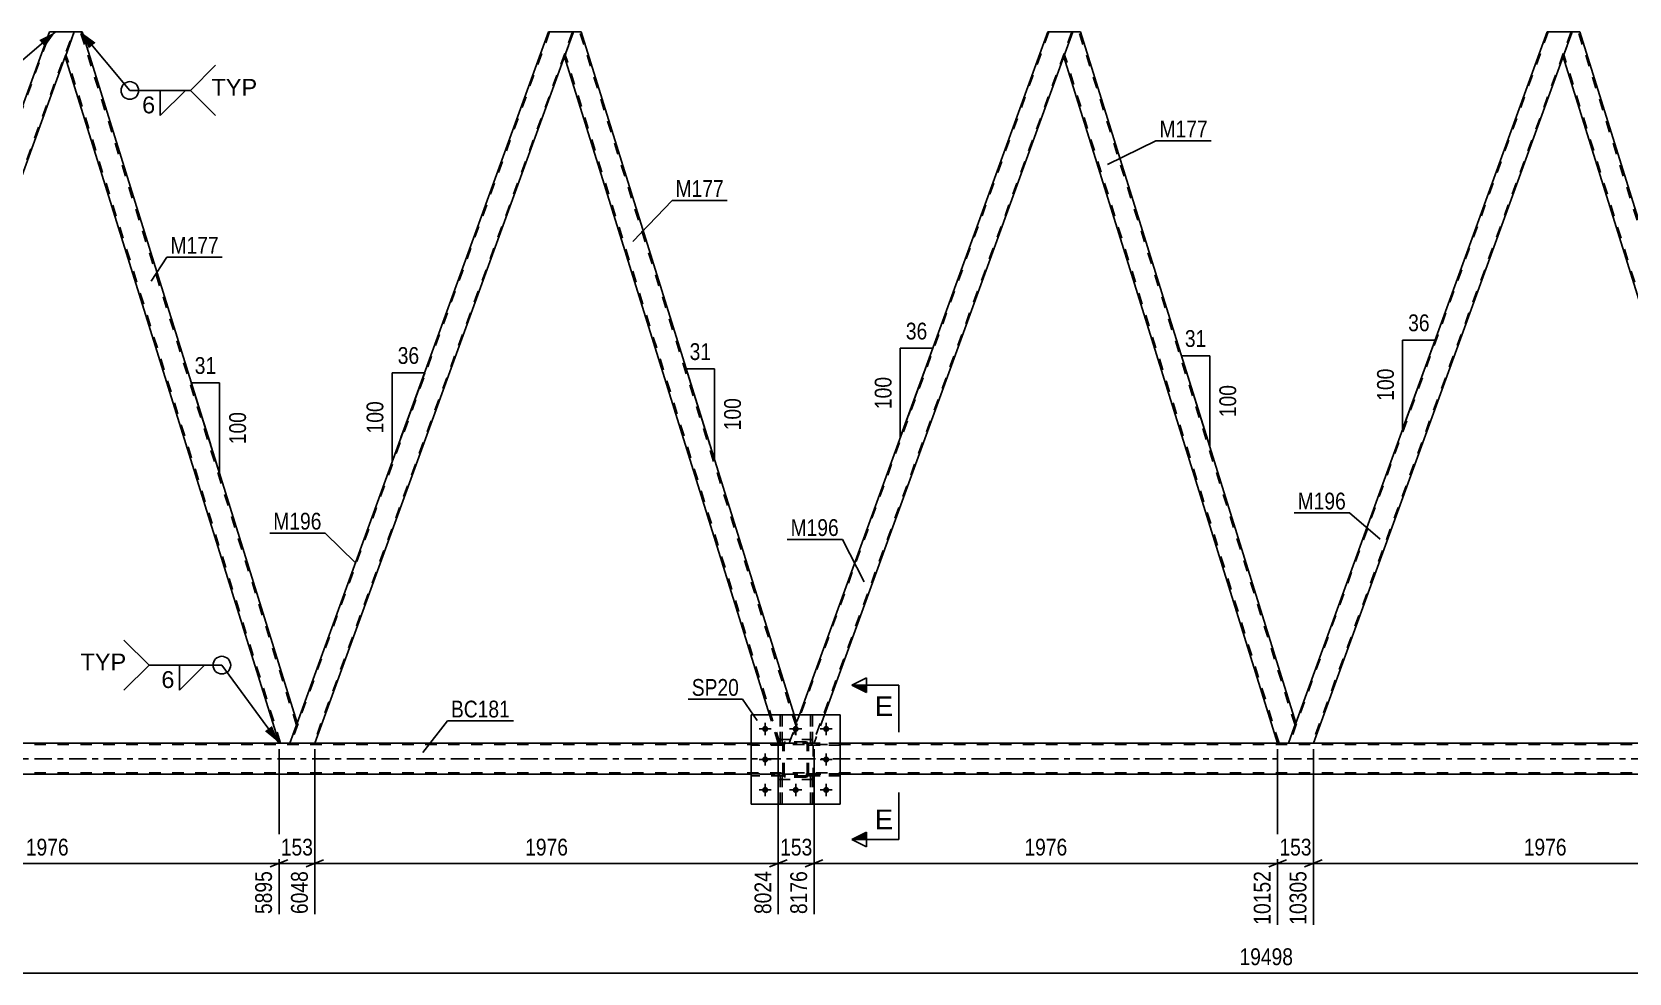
# Model space of a CAD drawing. Header units: millimetres. Extents: x 0 to 841, y 0 to 594.
# Drawn here: x 208.1 to 480.4, y 295 to 455.4 of the extents above; entities that cross this region are included whole.
import ezdxf

# ---------------------------------------------------------------- set-up
doc = ezdxf.new("R2010")
doc.units = ezdxf.units.MM
doc.linetypes.add('DXK_LINE_DOT2', pattern=[3.9198, 1.9599, -1.9599])
doc.linetypes.add('DXK_LINE_DOT3', pattern=[5.9187, 2.979, -0.9799, 0.9799, -0.9799])
doc.styles.add('Arial', font='ARIAL.TTF', dxfattribs={"height": 0.2})
doc.styles.add('Arial Narrow', font='ARIALN.TTF', dxfattribs={"height": 0.2})

# ---------------------------------------------------------------- blocks, each defined once
blk = doc.blocks.new('Part-815137708-4529 - 4136')
at = {"color": 7, "linetype": 'DXK_LINE_DOT2'}
for p, q in [((336.1, 333.9), (336.14, 334.08)), ((336.14, 334.08), (336.1, 333.9)), ((336.1, 328.86), (336.1, 333.9)), ((336.34, 333.9), (336.36, 333.99)), ((336.34, 328.86), (336.34, 333.9)), ((336.36, 333.99), (336.41, 334.06)), ((336.4, 334.34), (336.58, 334.38)), ((336.58, 334.38), (336.4, 334.34)), ((336.41, 334.06), (336.49, 334.12)), ((336.49, 334.12), (336.58, 334.14)), ((340.02, 334.38), (336.58, 334.38)), ((336.58, 334.14), (340.02, 334.14)), ((340.02, 334.38), (340.2, 334.34)), ((340.2, 334.34), (340.02, 334.38)), ((340.02, 334.14), (340.11, 334.12)), ((340.11, 334.12), (340.19, 334.06)), ((340.19, 334.06), (340.24, 333.99)), ((340.24, 333.99), (340.26, 333.9)), ((340.26, 328.86), (340.26, 333.9)), ((340.46, 334.08), (340.5, 333.9)), ((340.5, 333.9), (340.46, 334.08)), ((340.5, 328.86), (340.5, 333.9)), ((336.14, 328.67), (336.1, 328.86)), ((336.1, 328.86), (336.14, 328.67)), ((336.36, 328.76), (336.34, 328.86)), ((336.41, 328.69), (336.36, 328.76)), ((336.58, 328.38), (336.4, 328.41)), ((336.4, 328.41), (336.58, 328.38)), ((336.49, 328.63), (336.41, 328.69)), ((336.58, 328.62), (336.49, 328.63)), ((340.02, 328.62), (336.58, 328.62)), ((340.02, 328.38), (336.58, 328.38)), ((340.11, 328.63), (340.02, 328.62)), ((340.2, 328.41), (340.02, 328.38)), ((340.02, 328.38), (340.2, 328.41)), ((340.19, 328.69), (340.11, 328.63)), ((340.24, 328.76), (340.19, 328.69)), ((340.26, 328.86), (340.24, 328.76)), ((340.5, 328.86), (340.46, 328.67)), ((340.46, 328.67), (340.5, 328.86))]:
    blk.add_line(p, q, dxfattribs=at)
at = {"color": 7, "linetype": 'DXK_LINE_DOT3'}
blk.add_line((338.3, 331.38), (338.3, 331.38), dxfattribs=at)
at = {"color": 7, "linetype": 'DXK_LINE_DOT2'}
for centre, start, end in [((336.58, 333.9), 112.5, 157.5), ((336.58, 333.9), 112.5, 157.5), ((340.02, 333.9), 22.5, 67.5), ((340.02, 333.9), 22.5, 67.5), ((336.58, 328.86), 202.5, 247.5), ((336.58, 328.86), 202.5, 247.5), ((340.02, 328.86), 292.5, 337.5), ((340.02, 328.86), 292.5, 337.5)]:
    blk.add_arc(centre, 0.48, start, end, dxfattribs=at)
blk = doc.blocks.new('Part-815137708-4487 - 4136')
at = {"color": 2, "linetype": 'Continuous'}
for p, q in [((300.43, 455.37), (298.9, 451.18)), ((301.74, 455.37), (300.43, 455.37)), ((338.03, 338.98), (301.74, 455.37)), ((333.84, 338.98), (298.88, 451.12)), ((298.9, 451.18), (298.9, 451.17))]:
    blk.add_line(p, q, dxfattribs=at)
at = {"color": 7, "linetype": 'DXK_LINE_DOT2'}
for p, q in [((338.31, 337.25), (301.49, 455.37)), ((298.9, 451.18), (298.88, 451.12)), ((335.59, 334.15), (299.02, 451.49)), ((335.34, 334.15), (333.84, 338.98)), ((338.45, 337.62), (338.03, 338.98)), ((337.18, 334.15), (338.45, 337.62)), ((335.34, 334.15), (337.18, 334.15))]:
    blk.add_line(p, q, dxfattribs=at)
blk = doc.blocks.new('Part-815137708-4549 - 4136')
at = {"color": 7, "linetype": 'DXK_LINE_DOT2'}
for p, q in [((381.47, 455.37), (337.35, 334.15)), ((385.39, 455.37), (341.27, 334.15)), ((385.56, 455.37), (384.03, 451.17)), ((337.18, 334.15), (338.94, 338.98)), ((343.2, 338.98), (341.44, 334.15)), ((341.44, 334.15), (337.18, 334.15))]:
    blk.add_line(p, q, dxfattribs=at)
at = {"color": 2, "linetype": 'Continuous'}
for p, q in [((381.3, 455.37), (338.94, 338.98)), ((385.56, 455.37), (381.3, 455.37)), ((384.03, 451.17), (343.2, 338.98))]:
    blk.add_line(p, q, dxfattribs=at)
blk = doc.blocks.new('Part-815137708-4557 - 4136')
at = {"color": 7, "linetype": 'DXK_LINE_DOT2'}
for p, q in [((336.1, 333.9), (336.14, 334.08)), ((336.14, 334.08), (336.1, 333.9)), ((336.1, 328.86), (336.1, 333.9)), ((336.34, 333.9), (336.36, 333.99)), ((336.34, 328.86), (336.34, 333.9)), ((336.36, 333.99), (336.41, 334.06)), ((336.4, 334.34), (336.58, 334.38)), ((336.58, 334.38), (336.4, 334.34)), ((336.41, 334.06), (336.49, 334.12)), ((336.49, 334.12), (336.58, 334.14)), ((340.02, 334.38), (336.58, 334.38)), ((336.58, 334.14), (340.02, 334.14)), ((340.02, 334.38), (340.2, 334.34)), ((340.2, 334.34), (340.02, 334.38)), ((340.02, 334.14), (340.11, 334.12)), ((340.11, 334.12), (340.19, 334.06)), ((340.19, 334.06), (340.24, 333.99)), ((340.24, 333.99), (340.26, 333.9)), ((340.26, 328.86), (340.26, 333.9)), ((340.46, 334.08), (340.5, 333.9)), ((340.5, 333.9), (340.46, 334.08)), ((340.5, 328.86), (340.5, 333.9)), ((336.14, 328.67), (336.1, 328.86)), ((336.1, 328.86), (336.14, 328.67)), ((336.36, 328.76), (336.34, 328.86)), ((336.41, 328.69), (336.36, 328.76)), ((336.58, 328.38), (336.4, 328.41)), ((336.4, 328.41), (336.58, 328.38)), ((336.49, 328.63), (336.41, 328.69)), ((336.58, 328.62), (336.49, 328.63)), ((340.02, 328.62), (336.58, 328.62)), ((340.02, 328.38), (336.58, 328.38)), ((340.11, 328.63), (340.02, 328.62)), ((340.2, 328.41), (340.02, 328.38)), ((340.02, 328.38), (340.2, 328.41)), ((340.19, 328.69), (340.11, 328.63)), ((340.24, 328.76), (340.19, 328.69)), ((340.26, 328.86), (340.24, 328.76)), ((340.5, 328.86), (340.46, 328.67)), ((340.46, 328.67), (340.5, 328.86))]:
    blk.add_line(p, q, dxfattribs=at)
at = {"color": 7, "linetype": 'DXK_LINE_DOT3'}
blk.add_line((338.3, 331.38), (338.3, 331.38), dxfattribs=at)
at = {"color": 7, "linetype": 'DXK_LINE_DOT2'}
for centre, start, end in [((336.58, 333.9), 112.5, 157.5), ((336.58, 333.9), 112.5, 157.5), ((340.02, 333.9), 22.5, 67.5), ((340.02, 333.9), 22.5, 67.5), ((336.58, 328.86), 202.5, 247.5), ((336.58, 328.86), 202.5, 247.5), ((340.02, 328.86), 292.5, 337.5), ((340.02, 328.86), 292.5, 337.5)]:
    blk.add_arc(centre, 0.48, start, end, dxfattribs=at)
blk = doc.blocks.new('Part-815137708-4358 - 4136')
at = {"color": 7, "linetype": 'DXK_LINE_DOT2'}
for p, q in [((340.5, 328.62), (340.5, 328.94)), ((340.5, 328.94), (345.9, 328.94)), ((345.9, 328.62), (340.5, 328.62)), ((341.1, 328.62), (341.1, 328.94)), ((345.9, 328.94), (345.9, 328.62))]:
    blk.add_line(p, q, dxfattribs=at)
blk = doc.blocks.new('Part-815137708-4398 - 4136')
at = {"color": 2, "linetype": 'Continuous'}
blk.add_line((341.17, 338.98), (340.85, 338.98), dxfattribs=at)
at = {"color": 7, "linetype": 'DXK_LINE_DOT2'}
for p, q in [((340.85, 338.98), (340.85, 334.13)), ((341.17, 334.13), (341.17, 338.98)), ((340.85, 334.73), (341.17, 334.73)), ((340.85, 334.13), (341.17, 334.13))]:
    blk.add_line(p, q, dxfattribs=at)
blk = doc.blocks.new('Part-815137708-4322 - 4136')
at = {"color": 7, "linetype": 'DXK_LINE_DOT2'}
for p, q in [((340.5, 333.82), (340.5, 334.14)), ((340.5, 334.14), (345.9, 334.14)), ((345.9, 333.82), (340.5, 333.82)), ((341.1, 333.82), (341.1, 334.14)), ((345.9, 334.14), (345.9, 333.82))]:
    blk.add_line(p, q, dxfattribs=at)
blk = doc.blocks.new('Part-815137708-4325 - 4136')
at = {"color": 7, "linetype": 'DXK_LINE_DOT2'}
for p, q in [((341.17, 328.61), (340.85, 328.61)), ((340.85, 328.61), (340.85, 323.78)), ((340.85, 328.01), (341.17, 328.01)), ((341.17, 323.78), (341.17, 328.61)), ((340.85, 323.78), (341.17, 323.78))]:
    blk.add_line(p, q, dxfattribs=at)
blk = doc.blocks.new('Bolt-815137708-4454 - 4136')
at = {"color": 1, "linetype": 'Continuous'}
for p, q in [((332.06, 336.58), (332.75, 336.58)), ((333.1, 337.62), (333.1, 336.92)), ((333.1, 335.54), (333.1, 336.23)), ((334.14, 336.58), (333.45, 336.58)), ((337.26, 336.58), (337.95, 336.58)), ((338.3, 337.62), (338.3, 336.92)), ((338.3, 335.54), (338.3, 336.23)), ((339.34, 336.58), (338.65, 336.58)), ((342.46, 336.58), (343.15, 336.58)), ((343.5, 337.62), (343.5, 336.92)), ((343.5, 335.54), (343.5, 336.23)), ((344.54, 336.58), (343.85, 336.58)), ((333.1, 332.42), (333.1, 331.72)), ((343.5, 332.42), (343.5, 331.72)), ((332.06, 331.38), (332.75, 331.38)), ((333.1, 330.34), (333.1, 331.03)), ((334.14, 331.38), (333.45, 331.38)), ((342.46, 331.38), (343.15, 331.38)), ((343.5, 330.34), (343.5, 331.03)), ((344.54, 331.38), (343.85, 331.38)), ((333.1, 327.22), (333.1, 326.52)), ((338.3, 327.22), (338.3, 326.52)), ((343.5, 327.22), (343.5, 326.52)), ((332.06, 326.18), (332.75, 326.18)), ((333.1, 325.14), (333.1, 325.83)), ((334.14, 326.18), (333.45, 326.18)), ((337.26, 326.18), (337.95, 326.18)), ((338.3, 325.14), (338.3, 325.83)), ((339.34, 326.18), (338.65, 326.18)), ((342.46, 326.18), (343.15, 326.18)), ((343.5, 325.14), (343.5, 325.83)), ((344.54, 326.18), (343.85, 326.18))]:
    blk.add_line(p, q, dxfattribs=at)
blk = doc.blocks.new('Part-815137708-4336 - 4136')
at = {"color": 7, "linetype": 'DXK_LINE_DOT2'}
for p, q in [((335.66, 334.13), (335.65, 338.98)), ((335.65, 338.98), (335.97, 338.98)), ((335.97, 338.98), (335.98, 334.13)), ((335.66, 334.73), (335.98, 334.73)), ((335.98, 334.13), (335.66, 334.13))]:
    blk.add_line(p, q, dxfattribs=at)
blk = doc.blocks.new('Part-815137708-4342 - 4136')
at = {"color": 7, "linetype": 'DXK_LINE_DOT2'}
for p, q in [((345.9, 334.14), (340.5, 334.14)), ((340.5, 334.14), (340.5, 333.82)), ((340.5, 333.82), (345.9, 333.82)), ((341.1, 333.82), (341.1, 334.14)), ((345.9, 333.82), (345.9, 334.14))]:
    blk.add_line(p, q, dxfattribs=at)
blk = doc.blocks.new('Part-815137708-4345 - 4136')
at = {"color": 7, "linetype": 'DXK_LINE_DOT2'}
for p, q in [((345.9, 328.94), (340.5, 328.94)), ((340.5, 328.94), (340.5, 328.62)), ((340.5, 328.62), (345.9, 328.62)), ((341.1, 328.62), (341.1, 328.94)), ((345.9, 328.62), (345.9, 328.94))]:
    blk.add_line(p, q, dxfattribs=at)
blk = doc.blocks.new('Part-815137708-4350 - 4136')
at = {"color": 7, "linetype": 'DXK_LINE_DOT2'}
for p, q in [((340.85, 334.13), (340.85, 338.98)), ((340.85, 338.98), (341.17, 338.98)), ((341.17, 338.98), (341.17, 334.13)), ((340.85, 334.73), (341.17, 334.73)), ((341.17, 334.13), (340.85, 334.13))]:
    blk.add_line(p, q, dxfattribs=at)
blk = doc.blocks.new('Part-815137708-4361 - 4136')
at = {"color": 7, "linetype": 'DXK_LINE_DOT2'}
for p, q in [((336.1, 334.14), (330.7, 334.14)), ((330.7, 333.82), (330.7, 334.14)), ((336.1, 333.82), (330.7, 333.82)), ((335.5, 333.82), (335.5, 334.14)), ((336.1, 334.14), (336.1, 333.82))]:
    blk.add_line(p, q, dxfattribs=at)
blk = doc.blocks.new('Part-815137708-4369 - 4136')
at = {"color": 7, "linetype": 'DXK_LINE_DOT2'}
for p, q in [((341.3, 334.78), (335.3, 334.78)), ((335.3, 327.98), (335.3, 334.78)), ((341.3, 327.98), (341.3, 334.78)), ((341.3, 327.98), (335.3, 327.98))]:
    blk.add_line(p, q, dxfattribs=at)
blk = doc.blocks.new('Part-815137708-4392 - 4136')
at = {"color": 7, "linetype": 'DXK_LINE_DOT2'}
for p, q in [((336.1, 328.94), (330.7, 328.94)), ((330.7, 328.62), (330.7, 328.94)), ((336.1, 328.62), (330.7, 328.62)), ((335.5, 328.62), (335.5, 328.94)), ((336.1, 328.94), (336.1, 328.62))]:
    blk.add_line(p, q, dxfattribs=at)
blk = doc.blocks.new('Part-815137708-4395 - 4136')
at = {"color": 2, "linetype": 'Continuous'}
blk.add_line((335.97, 338.98), (335.65, 338.98), dxfattribs=at)
at = {"color": 7, "linetype": 'DXK_LINE_DOT2'}
for p, q in [((335.65, 338.98), (335.66, 334.13)), ((335.98, 334.13), (335.97, 338.98)), ((335.66, 334.73), (335.98, 334.73)), ((335.66, 334.13), (335.98, 334.13))]:
    blk.add_line(p, q, dxfattribs=at)
blk = doc.blocks.new('Part-815137708-4411 - 4136')
at = {"color": 7, "linetype": 'DXK_LINE_DOT2'}
for p, q in [((167.09, 334.15), (211.21, 455.37)), ((171, 334.15), (215.12, 455.37)), ((215.29, 455.37), (213.76, 451.17)), ((166.92, 334.15), (168.67, 338.98)), ((171.17, 334.15), (172.93, 338.98)), ((171.17, 334.15), (166.92, 334.15))]:
    blk.add_line(p, q, dxfattribs=at)
at = {"color": 2, "linetype": 'Continuous'}
for p, q in [((168.67, 338.98), (211.04, 455.37)), ((211.04, 455.37), (215.29, 455.37)), ((172.93, 338.98), (213.76, 451.17))]:
    blk.add_line(p, q, dxfattribs=at)
blk = doc.blocks.new('Part-815137708-4440 - 4136')
at = {"color": 7, "linetype": 'DXK_LINE_DOT2'}
for p, q in [((335.97, 328.61), (335.65, 328.61)), ((335.65, 328.61), (335.65, 323.78)), ((335.65, 328.01), (335.97, 328.01)), ((335.97, 323.78), (335.97, 328.61)), ((335.65, 323.78), (335.97, 323.78))]:
    blk.add_line(p, q, dxfattribs=at)
blk = doc.blocks.new('Part-815137708-4448 - 4136')
at = {"color": 7, "linetype": 'DXK_LINE_DOT2'}
for p, q in [((466.61, 455.37), (422.49, 334.15)), ((470.53, 455.37), (426.4, 334.15)), ((469.17, 451.17), (470.7, 455.37)), ((470.7, 455.37), (469.17, 451.18)), ((469.17, 451.18), (469.17, 451.17)), ((423.56, 337.57), (422.32, 334.15)), ((426.58, 334.15), (422.32, 334.15))]:
    blk.add_line(p, q, dxfattribs=at)
at = {"color": 2, "linetype": 'Continuous'}
for p, q in [((466.44, 455.37), (423.56, 337.57)), ((470.7, 455.37), (466.44, 455.37)), ((469.17, 451.17), (426.58, 334.15))]:
    blk.add_line(p, q, dxfattribs=at)
blk = doc.blocks.new('Part-815137708-4453 - 4136')
at = {"color": 2, "linetype": 'Continuous'}
for p, q in [((470.7, 455.37), (469.17, 451.18)), ((472.01, 455.37), (470.7, 455.37)), ((508.72, 337.62), (472.01, 455.37)), ((505.61, 334.15), (469.15, 451.12)), ((469.17, 451.18), (469.17, 451.17)), ((508.44, 336.88), (507.45, 334.15)), ((508.7, 337.56), (508.44, 336.88)), ((508.7, 337.57), (508.7, 337.56))]:
    blk.add_line(p, q, dxfattribs=at)
at = {"color": 7, "linetype": 'DXK_LINE_DOT2'}
for p, q in [((508.58, 337.25), (471.76, 455.37)), ((469.17, 451.18), (469.15, 451.12)), ((505.86, 334.15), (469.28, 451.49)), ((508.44, 336.88), (508.64, 337.4)), ((508.72, 337.62), (508.7, 337.57)), ((507.45, 334.15), (505.61, 334.15))]:
    blk.add_line(p, q, dxfattribs=at)
blk = doc.blocks.new('Bolt-815137708-4465 - 4136')
at = {"linetype": 'Continuous'}
for points in [[(333.62, 336.58, -1), (332.58, 336.58, -1)], [(338.82, 336.58, -1), (337.78, 336.58, -1)], [(344.02, 336.58, -1), (342.98, 336.58, -1)], [(333.62, 331.38, -1), (332.58, 331.38, -1)], [(344.02, 331.38, -1), (342.98, 331.38, -1)], [(333.62, 326.18, -1), (332.58, 326.18, -1)], [(338.82, 326.18, -1), (337.78, 326.18, -1)], [(344.02, 326.18, -1), (342.98, 326.18, -1)]]:
    blk.add_hatch(color=1, dxfattribs=at).paths.add_polyline_path(points)
at = {"color": 1, "linetype": 'Continuous'}
for p, q in [((334.14, 336.58), (332.06, 336.58)), ((333.1, 337.62), (333.1, 335.54)), ((339.34, 336.58), (337.26, 336.58)), ((338.3, 337.62), (338.3, 335.54)), ((344.54, 336.58), (342.46, 336.58)), ((343.5, 337.62), (343.5, 335.54)), ((333.1, 332.42), (333.1, 330.34)), ((343.5, 332.42), (343.5, 330.34)), ((334.14, 331.38), (332.06, 331.38)), ((344.54, 331.38), (342.46, 331.38)), ((333.1, 327.22), (333.1, 325.14)), ((338.3, 327.22), (338.3, 325.14)), ((343.5, 327.22), (343.5, 325.14)), ((334.14, 326.18), (332.06, 326.18)), ((339.34, 326.18), (337.26, 326.18)), ((344.54, 326.18), (342.46, 326.18))]:
    blk.add_line(p, q, dxfattribs=at)
blk = doc.blocks.new('Part-815137708-4492 - 4136')
at = {"color": 7, "linetype": 'DXK_LINE_DOT2'}
for p, q in [((296.34, 455.37), (252.22, 334.15)), ((300.26, 455.37), (256.14, 334.15)), ((298.9, 451.17), (300.43, 455.37)), ((300.43, 455.37), (298.9, 451.18)), ((298.9, 451.18), (298.9, 451.17)), ((253.3, 337.57), (252.05, 334.15)), ((256.31, 334.15), (252.05, 334.15))]:
    blk.add_line(p, q, dxfattribs=at)
at = {"color": 2, "linetype": 'Continuous'}
for p, q in [((296.17, 455.37), (253.3, 337.57)), ((300.43, 455.37), (296.17, 455.37)), ((298.9, 451.17), (256.31, 334.15))]:
    blk.add_line(p, q, dxfattribs=at)
blk = doc.blocks.new('Part-815137708-4497 - 4136')
at = {"color": 2, "linetype": 'Continuous'}
for p, q in [((215.29, 455.37), (213.77, 451.18)), ((216.61, 455.37), (215.29, 455.37)), ((253.31, 337.62), (216.61, 455.37)), ((250.2, 334.15), (213.75, 451.12)), ((213.77, 451.18), (213.76, 451.17)), ((252.05, 334.15), (253.3, 337.57))]:
    blk.add_line(p, q, dxfattribs=at)
at = {"color": 7, "linetype": 'DXK_LINE_DOT2'}
for p, q in [((253.18, 337.25), (216.36, 455.37)), ((213.77, 451.18), (213.75, 451.12)), ((250.46, 334.15), (213.88, 451.49)), ((253.3, 337.57), (253.31, 337.62)), ((252.05, 334.15), (250.2, 334.15))]:
    blk.add_line(p, q, dxfattribs=at)
blk = doc.blocks.new('Part-815137708-4500 - 4136')
at = {"color": 7, "linetype": 'DXK_LINE_DOT2'}
for p, q in [((335.65, 323.78), (335.65, 328.61)), ((335.65, 328.61), (335.97, 328.61)), ((335.65, 328.01), (335.97, 328.01)), ((335.97, 328.61), (335.97, 323.78)), ((335.97, 323.78), (335.65, 323.78))]:
    blk.add_line(p, q, dxfattribs=at)
blk = doc.blocks.new('Part-815137708-4501 - 4136')
at = {"color": 7, "linetype": 'DXK_LINE_DOT2'}
for p, q in [((340.85, 323.78), (340.85, 328.61)), ((340.85, 328.61), (341.17, 328.61)), ((340.85, 328.01), (341.17, 328.01)), ((341.17, 328.61), (341.17, 323.78)), ((341.17, 323.78), (340.85, 323.78))]:
    blk.add_line(p, q, dxfattribs=at)
blk = doc.blocks.new('Part-815137708-4508 - 4136')
at = {"color": 7, "linetype": 'DXK_LINE_DOT2'}
for p, q in [((336.1, 334.14), (330.7, 334.14)), ((330.7, 334.14), (330.7, 333.82)), ((336.1, 333.82), (330.7, 333.82)), ((335.5, 333.82), (335.5, 334.14)), ((336.1, 333.82), (336.1, 334.14))]:
    blk.add_line(p, q, dxfattribs=at)
blk = doc.blocks.new('Part-815137708-4509 - 4136')
at = {"color": 7, "linetype": 'DXK_LINE_DOT2'}
for p, q in [((336.1, 328.94), (330.7, 328.94)), ((330.7, 328.94), (330.7, 328.62)), ((336.1, 328.62), (330.7, 328.62)), ((335.5, 328.62), (335.5, 328.94)), ((336.1, 328.62), (336.1, 328.94))]:
    blk.add_line(p, q, dxfattribs=at)
blk = doc.blocks.new('Part-815137708-4519 - 4136')
at = {"color": 2, "linetype": 'Continuous'}
for p, q in [((345.9, 338.98), (330.7, 338.98)), ((330.7, 338.98), (330.7, 323.78)), ((345.9, 338.98), (345.9, 323.78)), ((345.9, 323.78), (330.7, 323.78))]:
    blk.add_line(p, q, dxfattribs=at)
blk = doc.blocks.new('Part-815137708-4544 - 4136')
at = {"color": 2, "linetype": 'Continuous'}
for p, q in [((385.56, 455.37), (384.03, 451.18)), ((386.88, 455.37), (385.56, 455.37)), ((423.58, 337.62), (386.88, 455.37)), ((420.47, 334.15), (384.01, 451.12)), ((384.03, 451.18), (384.03, 451.17)), ((423.31, 336.88), (422.32, 334.15)), ((423.56, 337.56), (423.31, 336.88)), ((423.56, 337.57), (423.56, 337.56))]:
    blk.add_line(p, q, dxfattribs=at)
at = {"color": 7, "linetype": 'DXK_LINE_DOT2'}
for p, q in [((423.45, 337.25), (386.63, 455.37)), ((384.03, 451.18), (384.01, 451.12)), ((420.72, 334.15), (384.15, 451.49)), ((423.31, 336.88), (423.5, 337.4)), ((423.58, 337.62), (423.56, 337.57)), ((422.32, 334.15), (420.47, 334.15))]:
    blk.add_line(p, q, dxfattribs=at)
blk = doc.blocks.new('Part-815137708-4554 - 4136')
at = {"color": 7, "linetype": 'DXK_LINE_DOT2'}
for p, q in [((735.7, 333.91), (60.52, 333.91)), ((345.9, 334.15), (330.7, 334.15)), ((735.7, 329.11), (60.52, 329.11)), ((601.3, 328.87), (330.7, 328.87)), ((345.9, 328.87), (330.7, 328.87))]:
    blk.add_line(p, q, dxfattribs=at)
at = {"color": 2, "linetype": 'Continuous'}
for p, q in [((330.7, 334.15), (175.63, 334.15)), ((586.1, 334.15), (345.9, 334.15)), ((330.7, 328.87), (175.63, 328.87)), ((586.1, 328.87), (345.9, 328.87))]:
    blk.add_line(p, q, dxfattribs=at)
at = {"color": 7, "linetype": 'DXK_LINE_DOT3'}
blk.add_line((60.52, 331.51), (735.7, 331.51), dxfattribs=at)
blk = doc.blocks.new('Part-815137708-4556 - 4136')
at = {"color": 7, "linetype": 'DXK_LINE_DOT2'}
for p, q in [((330.7, 338.98), (345.9, 338.98)), ((330.7, 338.98), (330.7, 323.78)), ((345.9, 338.98), (345.9, 323.78)), ((330.7, 323.78), (345.9, 323.78))]:
    blk.add_line(p, q, dxfattribs=at)
blk = doc.blocks.new('Part-815137708-4558 - 4136')
at = {"color": 7, "linetype": 'DXK_LINE_DOT2'}
for p, q in [((341.3, 334.78), (335.3, 334.78)), ((335.3, 327.98), (335.3, 334.78)), ((341.3, 327.98), (341.3, 334.78)), ((341.3, 327.98), (335.3, 327.98))]:
    blk.add_line(p, q, dxfattribs=at)
blk = doc.blocks.new('StraightDimension-815137708-5214 - 4136')
at = {"color": 7, "linetype": 'Continuous'}
for p, q in [((335.34, 333.15), (335.34, 305.04)), ((341.44, 333.15), (341.44, 305.04)), ((333.84, 313.06), (336.84, 314.26)), ((335.34, 313.66), (341.44, 313.66)), ((342.94, 314.26), (339.94, 313.06))]:
    blk.add_line(p, q, dxfattribs=at)
at = {"color": 0}
blk.add_wipeout([(341.73, 314.41), (341.73, 318.61), (335.05, 318.61), (335.05, 314.41)], dxfattribs=at)
at = {"color": 0, "linetype": 'Continuous'}
blk.add_wipeout([(340.84, 312.96), (336.64, 312.96), (336.64, 304.44), (340.84, 304.44)], dxfattribs=at)
at = {"color": 3, "style": 'Arial Narrow'}
blk.add_text('153', height=2.863, dxfattribs=at).set_placement((335.65, 315.01))
at = {"color": 3, "linetype": 'Continuous', "style": 'Arial Narrow'}
blk.add_text('8176', height=2.863, rotation=90.0002, dxfattribs=at).set_placement((340.24, 305.04))
blk = doc.blocks.new('StraightDimension-815137708-5233 - 4136')
at = {"color": 7, "linetype": 'Continuous'}
for p, q in [((341.44, 333.15), (341.44, 305.04)), ((420.47, 333.15), (420.47, 303.22)), ((342.94, 314.26), (339.94, 313.06)), ((341.44, 313.66), (420.47, 313.66)), ((418.97, 313.06), (421.97, 314.26))]:
    blk.add_line(p, q, dxfattribs=at)
at = {"color": 0}
blk.add_wipeout([(385.21, 314.41), (385.21, 318.61), (376.7, 318.61), (376.7, 314.41)], dxfattribs=at)
at = {"color": 0, "linetype": 'Continuous'}
blk.add_wipeout([(419.87, 312.96), (415.67, 312.96), (415.67, 302.62), (419.87, 302.62)], dxfattribs=at)
at = {"color": 3, "style": 'Arial Narrow'}
blk.add_text('1976', height=2.863, dxfattribs=at).set_placement((377.3, 315.01))
at = {"color": 3, "linetype": 'Continuous', "style": 'Arial Narrow'}
blk.add_text('10152', height=2.863, rotation=90.0002, dxfattribs=at).set_placement((419.27, 303.22))
blk = doc.blocks.new('StraightDimension-815137708-5157 - 4136')
at = {"color": 7, "linetype": 'Continuous'}
for p, q in [((171.17, 333.15), (171.17, 305.04)), ((250.2, 333.15), (250.2, 305.04)), ((172.67, 314.26), (169.67, 313.06)), ((171.17, 313.66), (250.2, 313.66)), ((248.7, 313.06), (251.7, 314.26))]:
    blk.add_line(p, q, dxfattribs=at)
at = {"color": 0}
blk.add_wipeout([(214.94, 314.41), (214.94, 318.61), (206.43, 318.61), (206.43, 314.41)], dxfattribs=at)
at = {"color": 0, "linetype": 'Continuous'}
blk.add_wipeout([(249.6, 312.96), (245.4, 312.96), (245.4, 304.44), (249.6, 304.44)], dxfattribs=at)
at = {"color": 3, "style": 'Arial Narrow'}
blk.add_text('1976', height=2.863, dxfattribs=at).set_placement((207.03, 315.01))
at = {"color": 3, "linetype": 'Continuous', "style": 'Arial Narrow'}
blk.add_text('5895', height=2.863, rotation=90.0002, dxfattribs=at).set_placement((249, 305.04))
blk = doc.blocks.new('StraightDimension-815137708-5176 - 4136')
at = {"color": 7, "linetype": 'Continuous'}
for p, q in [((250.2, 333.15), (250.2, 305.04)), ((256.31, 333.15), (256.31, 305.04)), ((248.7, 313.06), (251.7, 314.26)), ((250.2, 313.66), (256.31, 313.66)), ((257.81, 314.26), (254.81, 313.06))]:
    blk.add_line(p, q, dxfattribs=at)
at = {"color": 0}
blk.add_wipeout([(256.6, 314.41), (256.6, 318.61), (249.91, 318.61), (249.91, 314.41)], dxfattribs=at)
at = {"color": 0, "linetype": 'Continuous'}
blk.add_wipeout([(255.71, 312.96), (251.51, 312.96), (251.51, 304.44), (255.71, 304.44)], dxfattribs=at)
at = {"color": 3, "style": 'Arial Narrow'}
blk.add_text('153', height=2.863, dxfattribs=at).set_placement((250.51, 315.01))
at = {"color": 3, "linetype": 'Continuous', "style": 'Arial Narrow'}
blk.add_text('6048', height=2.863, rotation=90.0002, dxfattribs=at).set_placement((255.11, 305.04))
blk = doc.blocks.new('StraightDimension-815137708-5195 - 4136')
at = {"color": 7, "linetype": 'Continuous'}
for p, q in [((256.31, 333.15), (256.31, 305.04)), ((335.34, 333.15), (335.34, 305.04)), ((257.81, 314.26), (254.81, 313.06)), ((256.31, 313.66), (335.34, 313.66)), ((333.84, 313.06), (336.84, 314.26))]:
    blk.add_line(p, q, dxfattribs=at)
at = {"color": 0}
blk.add_wipeout([(300.08, 314.41), (300.08, 318.61), (291.57, 318.61), (291.57, 314.41)], dxfattribs=at)
at = {"color": 0, "linetype": 'Continuous'}
blk.add_wipeout([(334.74, 312.96), (330.54, 312.96), (330.54, 304.44), (334.74, 304.44)], dxfattribs=at)
at = {"color": 3, "style": 'Arial Narrow'}
blk.add_text('1976', height=2.863, dxfattribs=at).set_placement((292.17, 315.01))
at = {"color": 3, "linetype": 'Continuous', "style": 'Arial Narrow'}
blk.add_text('8024', height=2.863, rotation=90.0002, dxfattribs=at).set_placement((334.14, 305.04))
blk = doc.blocks.new('StraightDimension-815137708-5252 - 4136')
at = {"color": 7, "linetype": 'Continuous'}
for p, q in [((420.47, 333.15), (420.47, 303.22)), ((426.58, 333.15), (426.58, 303.22)), ((418.97, 313.06), (421.97, 314.26)), ((420.47, 313.66), (426.58, 313.66)), ((428.08, 314.26), (425.08, 313.06))]:
    blk.add_line(p, q, dxfattribs=at)
at = {"color": 0}
blk.add_wipeout([(426.87, 314.41), (426.87, 318.61), (420.18, 318.61), (420.18, 314.41)], dxfattribs=at)
at = {"color": 0, "linetype": 'Continuous'}
blk.add_wipeout([(425.98, 312.96), (421.78, 312.96), (421.78, 302.62), (425.98, 302.62)], dxfattribs=at)
at = {"color": 3, "style": 'Arial Narrow'}
blk.add_text('153', height=2.863, dxfattribs=at).set_placement((420.78, 315.01))
at = {"color": 3, "linetype": 'Continuous', "style": 'Arial Narrow'}
blk.add_text('10305', height=2.863, rotation=90.0002, dxfattribs=at).set_placement((425.38, 303.22))
blk = doc.blocks.new('StraightDimension-815137708-5271 - 4136')
at = {"color": 7, "linetype": 'Continuous'}
for p, q in [((426.58, 333.15), (426.58, 303.22)), ((505.61, 333.15), (505.61, 303.22)), ((428.08, 314.26), (425.08, 313.06)), ((426.58, 313.66), (505.61, 313.66)), ((504.11, 313.06), (507.11, 314.26))]:
    blk.add_line(p, q, dxfattribs=at)
at = {"color": 0}
blk.add_wipeout([(470.35, 314.41), (470.35, 318.61), (461.84, 318.61), (461.84, 314.41)], dxfattribs=at)
at = {"color": 0, "linetype": 'Continuous'}
blk.add_wipeout([(505.01, 312.96), (500.81, 312.96), (500.81, 302.62), (505.01, 302.62)], dxfattribs=at)
at = {"color": 3, "style": 'Arial Narrow'}
blk.add_text('1976', height=2.863, dxfattribs=at).set_placement((462.44, 315.01))
at = {"color": 3, "linetype": 'Continuous', "style": 'Arial Narrow'}
blk.add_text('12280', height=2.863, rotation=90.0002, dxfattribs=at).set_placement((504.41, 303.22))
blk = doc.blocks.new('StraightDimension-815137708-5408 - 4136')
at = {"color": 7, "linetype": 'Continuous'}
blk.add_line((49.66, 294.98), (787.43, 294.98), dxfattribs=at)
at = {"color": 0}
blk.add_wipeout([(423.71, 295.73), (423.71, 299.93), (413.37, 299.93), (413.37, 295.73)], dxfattribs=at)
at = {"color": 3, "style": 'Arial Narrow'}
blk.add_text('19498', height=2.863, dxfattribs=at).set_placement((413.97, 296.33))
blk = doc.blocks.new('AngleDimension-815137708-16643 - 4136')
at = {"color": 7, "linetype": 'Continuous'}
for p, q in [((238.5, 385.16), (235.24, 395.59)), ((240.07, 395.59), (235.24, 395.59)), ((240.07, 380.12), (235.24, 395.59)), ((240.07, 380.12), (240.07, 395.59))]:
    blk.add_line(p, q, dxfattribs=at)
at = {"color": 0}
for points in [[(240.08, 396.49), (240.08, 400.69), (235.23, 400.69), (235.23, 396.49)], [(245.17, 391.2), (240.97, 391.2), (240.97, 384.51), (245.17, 384.51)]]:
    blk.add_wipeout(points, dxfattribs=at)
at = {"color": 3, "style": 'Arial Narrow'}
blk.add_text('31', height=2.863, dxfattribs=at).set_placement((235.83, 397.09))
blk.add_text('100', height=2.863, rotation=90.0002, dxfattribs=at).set_placement((244.57, 385.11))
blk = doc.blocks.new('AngleDimension-815137708-16657 - 4136')
at = {"color": 7, "linetype": 'Continuous'}
for p, q in [((269.49, 397.3), (275.04, 397.3)), ((269.49, 382.08), (275.04, 397.3)), ((269.49, 382.08), (269.49, 397.3)), ((271, 386.23), (275.04, 397.3))]:
    blk.add_line(p, q, dxfattribs=at)
at = {"color": 0}
for points in [[(274.69, 398.2), (274.69, 402.4), (269.84, 402.4), (269.84, 398.2)], [(268.59, 393.03), (264.39, 393.03), (264.39, 386.35), (268.59, 386.35)]]:
    blk.add_wipeout(points, dxfattribs=at)
at = {"color": 3, "style": 'Arial Narrow'}
blk.add_text('36', height=2.863, dxfattribs=at).set_placement((270.44, 398.8))
blk.add_text('100', height=2.863, rotation=90.0002, dxfattribs=at).set_placement((267.99, 386.95))
blk = doc.blocks.new('AngleDimension-815137708-16671 - 4136')
at = {"color": 7, "linetype": 'Continuous'}
for p, q in [((323.68, 385.01), (319.64, 397.96)), ((324.46, 397.96), (319.64, 397.96)), ((324.46, 382.49), (319.64, 397.96)), ((324.46, 382.49), (324.46, 397.96))]:
    blk.add_line(p, q, dxfattribs=at)
at = {"color": 0}
for points in [[(324.48, 398.86), (324.48, 403.06), (319.62, 403.06), (319.62, 398.86)], [(329.56, 393.57), (325.36, 393.57), (325.36, 386.88), (329.56, 386.88)]]:
    blk.add_wipeout(points, dxfattribs=at)
at = {"color": 3, "style": 'Arial Narrow'}
blk.add_text('31', height=2.863, dxfattribs=at).set_placement((320.22, 399.46))
blk.add_text('100', height=2.863, rotation=90.0002, dxfattribs=at).set_placement((328.96, 387.48))
blk = doc.blocks.new('AngleDimension-815137708-16685 - 4136')
at = {"color": 7, "linetype": 'Continuous'}
for p, q in [((356.14, 401.46), (361.68, 401.46)), ((356.14, 386.23), (361.68, 401.46)), ((356.14, 386.23), (356.14, 401.46)), ((357.51, 390), (361.68, 401.46))]:
    blk.add_line(p, q, dxfattribs=at)
at = {"color": 0}
for points in [[(361.34, 402.36), (361.34, 406.56), (356.48, 406.56), (356.48, 402.36)], [(355.24, 397.19), (351.04, 397.19), (351.04, 390.5), (355.24, 390.5)]]:
    blk.add_wipeout(points, dxfattribs=at)
at = {"color": 3, "style": 'Arial Narrow'}
blk.add_text('36', height=2.863, dxfattribs=at).set_placement((357.08, 402.96))
blk.add_text('100', height=2.863, rotation=90.0002, dxfattribs=at).set_placement((354.64, 391.1))
blk = doc.blocks.new('AngleDimension-815137708-16699 - 4136')
at = {"color": 7, "linetype": 'Continuous'}
for p, q in [((407.68, 388.64), (404.08, 400.19)), ((408.9, 400.19), (404.08, 400.19)), ((408.9, 384.73), (404.08, 400.19)), ((408.9, 384.73), (408.9, 400.19))]:
    blk.add_line(p, q, dxfattribs=at)
at = {"color": 0}
for points in [[(408.92, 401.09), (408.92, 405.29), (404.06, 405.29), (404.06, 401.09)], [(414, 395.8), (409.8, 395.8), (409.8, 389.12), (414, 389.12)]]:
    blk.add_wipeout(points, dxfattribs=at)
at = {"color": 3, "style": 'Arial Narrow'}
blk.add_text('31', height=2.863, dxfattribs=at).set_placement((404.66, 401.69))
blk.add_text('100', height=2.863, rotation=90.0002, dxfattribs=at).set_placement((413.4, 389.72))
blk = doc.blocks.new('AngleDimension-815137708-16713 - 4136')
at = {"color": 7, "linetype": 'Continuous'}
for p, q in [((441.79, 402.87), (447.33, 402.87)), ((441.79, 387.65), (447.33, 402.87)), ((441.79, 387.65), (441.79, 402.87)), ((442.06, 388.39), (441.79, 387.65))]:
    blk.add_line(p, q, dxfattribs=at)
at = {"color": 0}
for points in [[(446.99, 403.77), (446.99, 407.97), (442.13, 407.97), (442.13, 403.77)], [(440.89, 398.6), (436.69, 398.6), (436.69, 391.92), (440.89, 391.92)]]:
    blk.add_wipeout(points, dxfattribs=at)
at = {"color": 3, "style": 'Arial Narrow'}
blk.add_text('36', height=2.863, dxfattribs=at).set_placement((442.73, 404.37))
blk.add_text('100', height=2.863, rotation=90.0002, dxfattribs=at).set_placement((440.29, 392.52))
blk = doc.blocks.new('Mark-815137708-4444 - 4136')
at = {"color": 0}
blk.add_wipeout([(432.11, 373.99), (432.11, 376.99), (423.89, 376.99), (423.89, 373.99)], dxfattribs=at)
blk.add_wipeout([(432.11, 373.99), (432.11, 376.99), (423.89, 376.99), (423.89, 373.99)], dxfattribs=at)
at = {"color": 30, "linetype": 'Continuous'}
for p in [(423.29, 373.39), (437.96, 368.94)]:
    blk.add_line(p, (432.71, 373.39), dxfattribs=at)
at = {"color": 3, "style": 'Arial Narrow'}
blk.add_text('M196', height=2.863, dxfattribs=at).set_placement((423.89, 373.99))
blk = doc.blocks.new('WeldMark-815137708-5830 - 4136')
at = {"linetype": 'Continuous'}
blk.add_hatch(color=30, dxfattribs=at).paths.add_polyline_path([(209.33, 453.99), (212.09, 455.37), (210.3, 452.85)])
at = {"color": 30, "linetype": 'Continuous'}
blk.add_line((212.09, 455.37), (201.81, 446.59), dxfattribs=at)
at = {"color": 3, "linetype": 'Continuous'}
for q in [(185.1, 450.88), (185.1, 442.3)]:
    blk.add_line((189.39, 446.59), q, dxfattribs=at)
for start, end in [(90, 270), (270, 90)]:
    blk.add_arc((201.81, 446.59), 1.5, start, end, dxfattribs=at)
at = {"color": 0}
blk.add_wipeout([(193.91, 442.49), (193.91, 445.89), (191.29, 445.89), (191.29, 442.49)], dxfattribs=at)
at = {"color": 30, "linetype": 'Continuous'}
blk.add_line((189.39, 446.59), (201.81, 446.59), dxfattribs=at)
at = {"color": 3, "linetype": 'Continuous'}
for p, q in [((194.57, 446.59), (198.85, 446.59)), ((198.85, 446.59), (194.57, 442.3)), ((194.57, 442.3), (194.57, 446.59))]:
    blk.add_line(p, q, dxfattribs=at)
at = {"color": 3, "style": 'Arial'}
blk.add_text('6', height=2.87, dxfattribs=at).set_placement((191.49, 442.69))
at = {"color": 0, "linetype": 'Continuous'}
blk.add_wipeout([(185.49, 445.69), (185.49, 448.69), (177.71, 448.69), (177.71, 445.69)], dxfattribs=at)
blk.add_wipeout([(185.49, 445.69), (185.49, 448.69), (177.71, 448.69), (177.71, 445.69)], dxfattribs=at)
at = {"color": 3, "linetype": 'Continuous', "style": 'Arial'}
blk.add_text('TYP', height=2.865, dxfattribs=at).set_placement((177.71, 445.69))
blk = doc.blocks.new('Mark-815137708-4483 - 4136')
at = {"color": 0}
blk.add_wipeout([(326.04, 427.25), (326.04, 430.25), (317.82, 430.25), (317.82, 427.25)], dxfattribs=at)
blk.add_wipeout([(326.04, 427.25), (326.04, 430.25), (317.82, 430.25), (317.82, 427.25)], dxfattribs=at)
at = {"color": 30, "linetype": 'Continuous'}
for p, q in [((310.51, 419.64), (317.22, 426.65)), ((317.22, 426.65), (326.64, 426.65))]:
    blk.add_line(p, q, dxfattribs=at)
at = {"color": 3, "style": 'Arial Narrow'}
blk.add_text('M177', height=2.863, dxfattribs=at).set_placement((317.82, 427.25))
blk = doc.blocks.new('Mark-815137708-4488 - 4136')
at = {"color": 0}
blk.add_wipeout([(257.45, 370.56), (257.45, 373.56), (249.23, 373.56), (249.23, 370.56)], dxfattribs=at)
blk.add_wipeout([(257.45, 370.56), (257.45, 373.56), (249.23, 373.56), (249.23, 370.56)], dxfattribs=at)
at = {"color": 30, "linetype": 'Continuous'}
for p in [(248.63, 369.96), (263.24, 364.9)]:
    blk.add_line(p, (258.05, 369.96), dxfattribs=at)
at = {"color": 3, "style": 'Arial Narrow'}
blk.add_text('M196', height=2.863, dxfattribs=at).set_placement((249.23, 370.56))
blk = doc.blocks.new('Mark-815137708-4493 - 4136')
at = {"color": 0}
blk.add_wipeout([(239.92, 417.58), (239.92, 420.58), (231.7, 420.58), (231.7, 417.58)], dxfattribs=at)
blk.add_wipeout([(239.92, 417.58), (239.92, 420.58), (231.7, 420.58), (231.7, 417.58)], dxfattribs=at)
at = {"color": 30, "linetype": 'Continuous'}
for p, q in [((228.38, 412.92), (231.1, 416.98)), ((231.1, 416.98), (240.52, 416.98))]:
    blk.add_line(p, q, dxfattribs=at)
at = {"color": 3, "style": 'Arial Narrow'}
blk.add_text('M177', height=2.863, dxfattribs=at).set_placement((231.7, 417.58))
blk = doc.blocks.new('Mark-815137708-4515 - 4136')
at = {"color": 0}
blk.add_wipeout([(328.62, 342.23), (328.62, 345.23), (320.58, 345.23), (320.58, 342.23)], dxfattribs=at)
blk.add_wipeout([(328.62, 342.23), (328.62, 345.23), (320.58, 345.23), (320.58, 342.23)], dxfattribs=at)
at = {"color": 30, "linetype": 'Continuous'}
for p in [(319.98, 341.63), (331.75, 338.05)]:
    blk.add_line(p, (329.22, 341.63), dxfattribs=at)
at = {"color": 3, "style": 'Arial Narrow'}
blk.add_text('SP20', height=2.863, dxfattribs=at).set_placement((320.58, 342.23))
blk = doc.blocks.new('Mark-815137708-4540 - 4136')
at = {"color": 0}
blk.add_wipeout([(408.56, 437.41), (408.56, 440.41), (400.33, 440.41), (400.33, 437.41)], dxfattribs=at)
blk.add_wipeout([(408.56, 437.41), (408.56, 440.41), (400.33, 440.41), (400.33, 437.41)], dxfattribs=at)
at = {"color": 30, "linetype": 'Continuous'}
for p, q in [((391.49, 432.79), (399.73, 436.81)), ((399.73, 436.81), (409.16, 436.81))]:
    blk.add_line(p, q, dxfattribs=at)
at = {"color": 3, "style": 'Arial Narrow'}
blk.add_text('M177', height=2.863, dxfattribs=at).set_placement((400.33, 437.41))
blk = doc.blocks.new('Mark-815137708-4545 - 4136')
at = {"color": 0}
blk.add_wipeout([(345.66, 369.47), (345.66, 372.47), (337.43, 372.47), (337.43, 369.47)], dxfattribs=at)
blk.add_wipeout([(345.66, 369.47), (345.66, 372.47), (337.43, 372.47), (337.43, 369.47)], dxfattribs=at)
at = {"color": 30, "linetype": 'Continuous'}
for p in [(336.83, 368.87), (349.95, 361.67)]:
    blk.add_line(p, (346.26, 368.87), dxfattribs=at)
at = {"color": 3, "style": 'Arial Narrow'}
blk.add_text('M196', height=2.863, dxfattribs=at).set_placement((337.43, 369.47))
blk = doc.blocks.new('Mark-815137708-4550 - 4136')
at = {"color": 0}
blk.add_wipeout([(289.57, 338.54), (289.57, 341.54), (279.52, 341.54), (279.52, 338.54)], dxfattribs=at)
blk.add_wipeout([(289.57, 338.54), (289.57, 341.54), (279.52, 341.54), (279.52, 338.54)], dxfattribs=at)
at = {"color": 30, "linetype": 'Continuous'}
for p, q in [((274.72, 332.59), (278.92, 337.94)), ((278.92, 337.94), (290.17, 337.94))]:
    blk.add_line(p, q, dxfattribs=at)
at = {"color": 3, "style": 'Arial Narrow'}
blk.add_text('BC181', height=2.863, dxfattribs=at).set_placement((279.52, 338.54))
blk = doc.blocks.new('SectionMark-815137708-5767 - 4136')
at = {"linetype": 'Continuous'}
for points in [[(350.4, 344.04), (350.4, 342.79), (347.9, 344.04)], [(350.4, 319), (350.4, 317.75), (347.9, 317.75)]]:
    blk.add_hatch(color=6, dxfattribs=at).paths.add_polyline_path(points)
at = {"color": 6, "linetype": 'Continuous'}
for p, q in [((347.9, 344.04), (350.4, 345.29)), ((355.9, 344.04), (347.9, 344.04)), ((347.9, 344.04), (350.4, 342.79)), ((350.4, 342.79), (350.4, 345.29)), ((347.9, 317.75), (350.4, 319)), ((350.4, 319), (350.4, 316.5)), ((355.9, 317.75), (347.9, 317.75)), ((350.4, 316.5), (347.9, 317.75))]:
    blk.add_line(p, q, dxfattribs=at)
at = {"color": 0, "linetype": 'Continuous'}
for points in [[(354.9, 338.79), (354.9, 342.29), (351.79, 342.29), (351.79, 338.79)], [(354.9, 319.5), (354.9, 323), (351.79, 323), (351.79, 319.5)]]:
    blk.add_wipeout(points, dxfattribs=at)
at = {"color": 6, "linetype": 'Continuous'}
for p, q in [((355.9, 344.04), (355.9, 336.04)), ((355.9, 317.75), (355.9, 325.75))]:
    blk.add_line(p, q, dxfattribs=at)
at = {"color": 3, "linetype": 'Continuous', "style": 'Arial'}
for p in [(351.79, 338.79), (351.79, 319.5)]:
    blk.add_text('E', height=3.34, dxfattribs=at).set_placement(p)
blk = doc.blocks.new('WeldMark-815137708-5817 - 4136')
at = {"linetype": 'Continuous'}
blk.add_hatch(color=30, dxfattribs=at).paths.add_polyline_path([(249.01, 337.09), (250.18, 334.22), (247.8, 336.2)])
at = {"color": 3, "linetype": 'Continuous'}
for q in [(223.75, 351.74), (223.75, 343.17)]:
    blk.add_line((228.04, 347.46), q, dxfattribs=at)
at = {"color": 30, "linetype": 'Continuous'}
blk.add_line((250.18, 334.22), (240.46, 347.46), dxfattribs=at)
at = {"color": 3, "linetype": 'Continuous'}
for start, end in [(90, 270), (270, 90)]:
    blk.add_arc((240.46, 347.46), 1.5, start, end, dxfattribs=at)
at = {"color": 0}
blk.add_wipeout([(232.56, 343.36), (232.56, 346.76), (229.94, 346.76), (229.94, 343.36)], dxfattribs=at)
at = {"color": 30, "linetype": 'Continuous'}
blk.add_line((228.04, 347.46), (240.46, 347.46), dxfattribs=at)
at = {"color": 3, "linetype": 'Continuous'}
for p, q in [((233.22, 347.46), (237.5, 347.46)), ((237.5, 347.46), (233.22, 343.17)), ((233.22, 343.17), (233.22, 347.46))]:
    blk.add_line(p, q, dxfattribs=at)
at = {"color": 3, "style": 'Arial'}
blk.add_text('6', height=2.87, dxfattribs=at).set_placement((230.14, 343.56))
at = {"color": 0, "linetype": 'Continuous'}
blk.add_wipeout([(224.14, 346.56), (224.14, 349.56), (216.36, 349.56), (216.36, 346.56)], dxfattribs=at)
blk.add_wipeout([(224.14, 346.56), (224.14, 349.56), (216.36, 349.56), (216.36, 346.56)], dxfattribs=at)
at = {"color": 3, "linetype": 'Continuous', "style": 'Arial'}
blk.add_text('TYP', height=2.865, dxfattribs=at).set_placement((216.36, 346.56))
blk = doc.blocks.new('WeldMark-815137708-5845 - 4136')
at = {"linetype": 'Continuous'}
blk.add_hatch(color=30, dxfattribs=at).paths.add_polyline_path([(217.78, 452.59), (216.43, 455.37), (218.93, 453.55)])
at = {"color": 30, "linetype": 'Continuous'}
blk.add_line((216.43, 455.37), (224.76, 445.4), dxfattribs=at)
at = {"color": 3, "linetype": 'Continuous'}
for q in [(239.37, 449.69), (239.37, 441.12)]:
    blk.add_line((235.09, 445.4), q, dxfattribs=at)
blk.add_arc((224.76, 445.4), 1.5, 90, 270, dxfattribs=at)
at = {"color": 0}
blk.add_wipeout([(229.29, 441.3), (229.29, 444.7), (226.66, 444.7), (226.66, 441.3)], dxfattribs=at)
at = {"color": 30, "linetype": 'Continuous'}
blk.add_line((224.76, 445.4), (235.09, 445.4), dxfattribs=at)
at = {"color": 3, "linetype": 'Continuous'}
for p, q in [((229.94, 445.4), (234.23, 445.4)), ((234.23, 445.4), (229.94, 441.12)), ((229.94, 441.12), (229.94, 445.4))]:
    blk.add_line(p, q, dxfattribs=at)
blk.add_arc((224.76, 445.4), 1.5, 270, 90, dxfattribs=at)
at = {"color": 3, "style": 'Arial'}
blk.add_text('6', height=2.87, dxfattribs=at).set_placement((226.86, 441.5))
at = {"color": 0, "linetype": 'Continuous'}
blk.add_wipeout([(246.46, 444.5), (246.46, 447.5), (238.69, 447.5), (238.69, 444.5)], dxfattribs=at)
blk.add_wipeout([(246.46, 444.5), (246.46, 447.5), (238.69, 447.5), (238.69, 444.5)], dxfattribs=at)
at = {"color": 3, "linetype": 'Continuous', "style": 'Arial'}
blk.add_text('TYP', height=2.865, dxfattribs=at).set_placement((238.69, 444.5))

msp = doc.modelspace()

# ---------------------------------------------------------------- block references
for name in ['Part-815137708-4411 - 4136', 'Part-815137708-4497 - 4136', 'Part-815137708-4492 - 4136', 'Part-815137708-4487 - 4136', 'Part-815137708-4549 - 4136', 'Part-815137708-4544 - 4136', 'Part-815137708-4448 - 4136', 'Part-815137708-4453 - 4136', 'Part-815137708-4519 - 4136', 'Part-815137708-4556 - 4136', 'Part-815137708-4336 - 4136', 'Part-815137708-4395 - 4136', 'Part-815137708-4398 - 4136', 'Part-815137708-4350 - 4136', 'Bolt-815137708-4454 - 4136', 'Bolt-815137708-4465 - 4136', 'Part-815137708-4554 - 4136', 'Part-815137708-4361 - 4136', 'Part-815137708-4508 - 4136', 'Part-815137708-4369 - 4136', 'Part-815137708-4558 - 4136', 'Part-815137708-4529 - 4136', 'Part-815137708-4557 - 4136', 'Part-815137708-4322 - 4136', 'Part-815137708-4342 - 4136', 'Part-815137708-4392 - 4136', 'Part-815137708-4509 - 4136', 'Part-815137708-4440 - 4136', 'Part-815137708-4500 - 4136', 'Part-815137708-4358 - 4136', 'Part-815137708-4345 - 4136', 'Part-815137708-4325 - 4136', 'Part-815137708-4501 - 4136']:
    msp.add_blockref(name, (0, 0))

# ---------------------------------------------------------------- next in the draw order: block references
for name in ['StraightDimension-815137708-5157 - 4136', 'StraightDimension-815137708-5214 - 4136']:
    msp.add_blockref(name, (0, 0))

# ---------------------------------------------------------------- next in the draw order: block references
for name in ['StraightDimension-815137708-5176 - 4136', 'StraightDimension-815137708-5233 - 4136']:
    msp.add_blockref(name, (0, 0))

# ---------------------------------------------------------------- next in the draw order: block references
for name in ['StraightDimension-815137708-5195 - 4136', 'StraightDimension-815137708-5252 - 4136']:
    msp.add_blockref(name, (0, 0))

# ---------------------------------------------------------------- next in the draw order: block references
msp.add_blockref('StraightDimension-815137708-5271 - 4136', (0, 0))

# ---------------------------------------------------------------- next in the draw order: block references
msp.add_blockref('StraightDimension-815137708-5408 - 4136', (0, 0))

# ---------------------------------------------------------------- next in the draw order: block references
for name in ['WeldMark-815137708-5830 - 4136', 'WeldMark-815137708-5845 - 4136', 'Mark-815137708-4540 - 4136', 'Mark-815137708-4483 - 4136', 'Mark-815137708-4493 - 4136', 'AngleDimension-815137708-16685 - 4136', 'AngleDimension-815137708-16713 - 4136', 'AngleDimension-815137708-16671 - 4136', 'AngleDimension-815137708-16699 - 4136', 'AngleDimension-815137708-16643 - 4136', 'AngleDimension-815137708-16657 - 4136', 'Mark-815137708-4444 - 4136', 'Mark-815137708-4488 - 4136', 'Mark-815137708-4545 - 4136', 'WeldMark-815137708-5817 - 4136', 'Mark-815137708-4515 - 4136', 'SectionMark-815137708-5767 - 4136', 'Mark-815137708-4550 - 4136']:
    msp.add_blockref(name, (0, 0))

doc.saveas('drawing.dxf')
